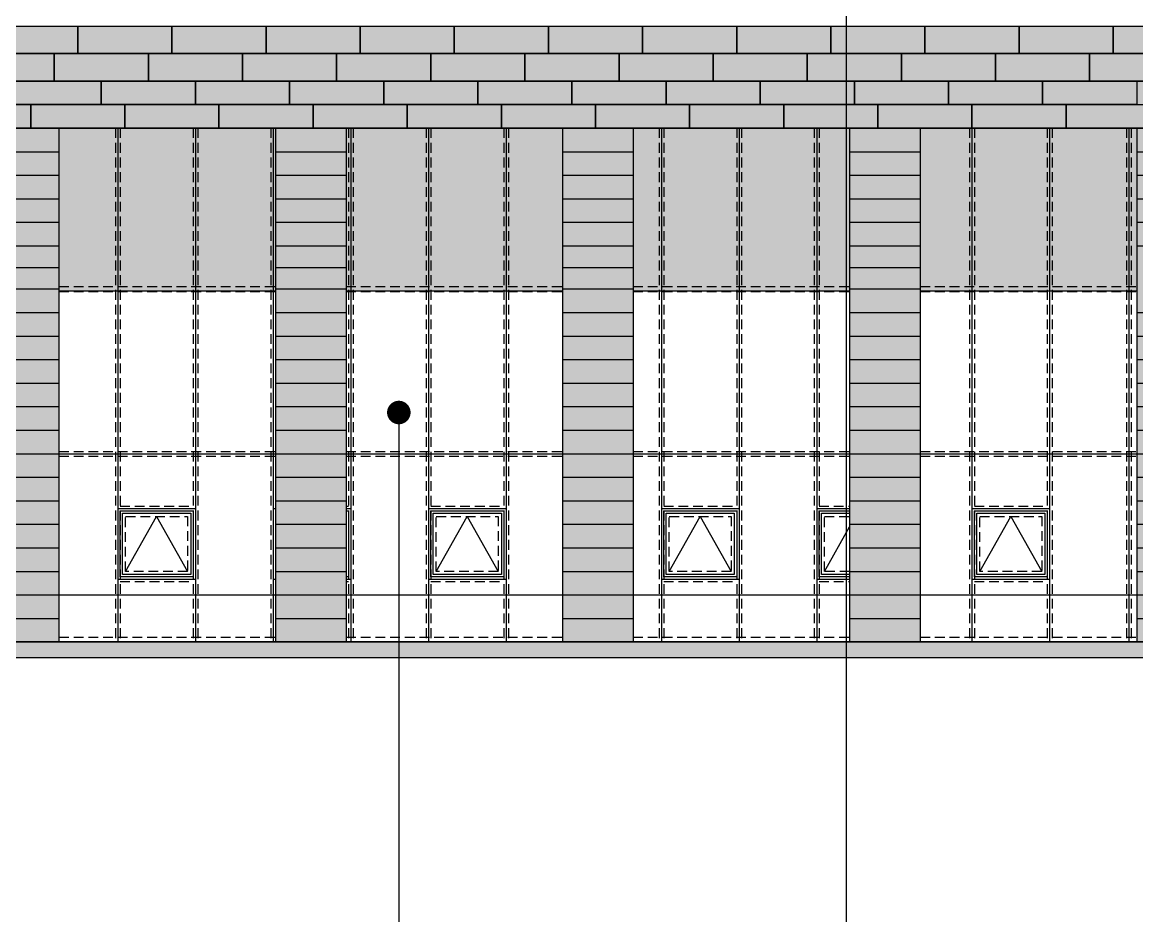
# Model space of a CAD drawing. Extents: x -430745 to 210250, y 0 to 148500.
# Drawn here: x 145388 to 159595, y 33639 to 45029 of the extents above; entities that cross this region are included whole.
import ezdxf

# ---------------------------------------------------------------- set-up
doc = ezdxf.new("R2010")
doc.units = 0
doc.header["$LTSCALE"] = 250
doc.header["$MEASUREMENT"] = 0
doc.linetypes.add('ACAD_ISO05W100', pattern=[33, 24, -3, 0, -3, 0, -3])
doc.linetypes.add('DASHED', pattern=[0.75, 0.5, -0.25])
doc.layers.get('0').update_dxf_attribs({"linetype": 'CONTINUOUS'})
for name, color, linetype in [('A-CEN', 1, 'CONTINUOUS'), ('A-DIM', 7, 'CONTINUOUS'), ('A-ELE-2', 2, 'CONTINUOUS'), ('A-ELE-253', 253, 'CONTINUOUS'), ('A-ELE-254', 254, 'CONTINUOUS'), ('A-ELE-7', 7, 'CONTINUOUS'), ('A-ELE-8 해치(세로)', 8, 'CONTINUOUS'), ('A-SITE', 2, 'ACAD_ISO05W100'), ('A-WIN-9', 9, 'CONTINUOUS'), ('A-WIN-HID', 9, 'DASHED'), ('X-좌측면도$0$A-ELE-8 해치', 8, 'CONTINUOUS')]:
    doc.layers.add(name, color=color, linetype=linetype)
doc.layers.add('NOPLOT', color=193, linetype='CONTINUOUS', plot=False)
doc.layers.add('NOPLOT-TEXT', color=41, linetype='CONTINUOUS', plot=False)

# ---------------------------------------------------------------- blocks, each defined once
blk = doc.blocks.new('A-CEN-SOUTH2')
at = {"layer": 'A-CEN'}
for p, q in [((14124319, -438071.4), (14124319, -330738.1)), ((13988291.4, -420925.9), (14135536.5, -420925.9, 0)), ((13988291.4, -421525.9), (14135536.5, -421525.9))]:
    blk.add_line(p, q, dxfattribs=at)
blk = doc.blocks.new('*U100')
for p, q in [((13200, 0), (13200, 350)), ((14400, 0), (14400, 350)), ((15600, 0), (15600, 350)), ((16800, 0), (16800, 350)), ((18000, 0), (18000, 350)), ((19200, 0), (19200, 350)), ((20400, 0), (20400, 350)), ((21600, 0), (21600, 350)), ((22800, 0), (22800, 350)), ((24000, 0), (24000, 350)), ((25200, 0), (25200, 350)), ((26400, 0), (26400, 350))]:
    blk.add_line(p, q)
at = {"layer": 'NOPLOT'}
for points in [[(12000, 350), (13200, 350), (13200, 0), (12000, 0)], [(13200, 350), (14400, 350), (14400, 0), (13200, 0)], [(14400, 350), (15600, 350), (15600, 0), (14400, 0)], [(15600, 350), (16800, 350), (16800, 0), (15600, 0)], [(16800, 350), (18000, 350), (18000, 0), (16800, 0)], [(18000, 350), (19200, 350), (19200, 0), (18000, 0)], [(19200, 350), (20400, 350), (20400, 0), (19200, 0)], [(20400, 350), (21600, 350), (21600, 0), (20400, 0)], [(21600, 350), (22800, 350), (22800, 0), (21600, 0)], [(22800, 350), (24000, 350), (24000, 0), (22800, 0)], [(24000, 350), (25200, 350), (25200, 0), (24000, 0)], [(25200, 350), (26400, 350), (26400, 0), (25200, 0)], [(26400, 350), (27600, 350), (27600, 0), (26400, 0)]]:
    blk.add_lwpolyline(points, close=True, dxfattribs=at)
blk = doc.blocks.new('*U89')
for p, q in [((13200, 0), (13200, 300)), ((14400, 0), (14400, 300)), ((15600, 0), (15600, 300)), ((16800, 0), (16800, 300)), ((18000, 0), (18000, 300)), ((19200, 0), (19200, 300)), ((20400, 0), (20400, 300)), ((21600, 0), (21600, 300)), ((22800, 0), (22800, 300)), ((24000, 0), (24000, 300)), ((25200, 0), (25200, 300))]:
    blk.add_line(p, q)
at = {"layer": 'NOPLOT'}
for points in [[(12000, 300), (13200, 300), (13200, 0), (12000, 0)], [(13200, 300), (14400, 300), (14400, 0), (13200, 0)], [(14400, 300), (15600, 300), (15600, 0), (14400, 0)], [(15600, 300), (16800, 300), (16800, 0), (15600, 0)], [(16800, 300), (18000, 300), (18000, 0), (16800, 0)], [(18000, 300), (19200, 300), (19200, 0), (18000, 0)], [(19200, 300), (20400, 300), (20400, 0), (19200, 0)], [(20400, 300), (21600, 300), (21600, 0), (20400, 0)], [(21600, 300), (22800, 300), (22800, 0), (21600, 0)], [(22800, 300), (24000, 300), (24000, 0), (22800, 0)], [(24000, 300), (25200, 300), (25200, 0), (24000, 0)], [(25200, 300), (26400, 300), (26400, 0), (25200, 0)]]:
    blk.add_lwpolyline(points, close=True, dxfattribs=at)
blk = doc.blocks.new('*U102')
for p, q in [((12000, 0), (12000, 350)), ((13200, 0), (13200, 350)), ((14400, 0), (14400, 350)), ((15600, 0), (15600, 350)), ((16800, 0), (16800, 350)), ((18000, 0), (18000, 350)), ((19200, 0), (19200, 350)), ((20400, 0), (20400, 350)), ((21600, 0), (21600, 350)), ((22800, 0), (22800, 350)), ((24000, 0), (24000, 350)), ((25200, 0), (25200, 350))]:
    blk.add_line(p, q)
at = {"layer": 'NOPLOT'}
for points in [[(10800, 350), (12000, 350), (12000, 0), (10800, 0)], [(12000, 350), (13200, 350), (13200, 0), (12000, 0)], [(13200, 350), (14400, 350), (14400, 0), (13200, 0)], [(14400, 350), (15600, 350), (15600, 0), (14400, 0)], [(15600, 350), (16800, 350), (16800, 0), (15600, 0)], [(16800, 350), (18000, 350), (18000, 0), (16800, 0)], [(18000, 350), (19200, 350), (19200, 0), (18000, 0)], [(19200, 350), (20400, 350), (20400, 0), (19200, 0)], [(20400, 350), (21600, 350), (21600, 0), (20400, 0)], [(21600, 350), (22800, 350), (22800, 0), (21600, 0)], [(22800, 350), (24000, 350), (24000, 0), (22800, 0)], [(24000, 350), (25200, 350), (25200, 0), (24000, 0)], [(25200, 350), (26400, 350), (26400, 0), (25200, 0)]]:
    blk.add_lwpolyline(points, close=True, dxfattribs=at)
blk = doc.blocks.new('*U91')
for p, q in [((12000, 0), (12000, 300)), ((13200, 0), (13200, 300)), ((14400, 0), (14400, 300)), ((15600, 0), (15600, 300)), ((16800, 0), (16800, 300)), ((18000, 0), (18000, 300)), ((19200, 0), (19200, 300)), ((20400, 0), (20400, 300)), ((21600, 0), (21600, 300)), ((22800, 0), (22800, 300)), ((24000, 0), (24000, 300)), ((25200, 0), (25200, 300))]:
    blk.add_line(p, q)
at = {"layer": 'NOPLOT'}
for points in [[(10800, 300), (12000, 300), (12000, 0), (10800, 0)], [(12000, 300), (13200, 300), (13200, 0), (12000, 0)], [(13200, 300), (14400, 300), (14400, 0), (13200, 0)], [(14400, 300), (15600, 300), (15600, 0), (14400, 0)], [(15600, 300), (16800, 300), (16800, 0), (15600, 0)], [(16800, 300), (18000, 300), (18000, 0), (16800, 0)], [(18000, 300), (19200, 300), (19200, 0), (18000, 0)], [(19200, 300), (20400, 300), (20400, 0), (19200, 0)], [(20400, 300), (21600, 300), (21600, 0), (20400, 0)], [(21600, 300), (22800, 300), (22800, 0), (21600, 0)], [(22800, 300), (24000, 300), (24000, 0), (22800, 0)], [(24000, 300), (25200, 300), (25200, 0), (24000, 0)], [(25200, 300), (26400, 300), (26400, 0), (25200, 0)]]:
    blk.add_lwpolyline(points, close=True, dxfattribs=at)

msp = doc.modelspace()

# ---------------------------------------------------------------- hatches: boundary and pattern name
at = {"layer": 'A-ELE-253'}
h = msp.add_hatch(dxfattribs=at)
h.set_pattern_fill('AR-CONC', color=256, scale=3)
h.set_pattern_definition([(50, (-210250, 0), (546.554, -47.81726), [57.15, -628.65]), (355, (-210250, 0), (-105.7285, 573.1699), [45.72, -502.92]), (100.451, (-210204.45, -4), (440.8275, 525.35006), [48.57, -534.27]), (46.1842, (-210250, 152.4), (813.2371, -126.127), [85.725, -942.975]), (96.6356, (-210182.2, 141.9), (712.2127, 742.2767), [72.855, -801.405]), (351.184, (-210250, 152.4), (712.2138, 742.2754), [68.58, -754.38]), (21, (-210173.8, 114.3), (454.84464, -306.79656), [57.15, -628.65]), (326, (-210173.8, 114.3), (185.4061, 552.5639), [45.72, -502.92]), (71.4514, (-210135.9, 88.73), (640.2495, 245.7686), [48.57, -534.27]), (37.5, (-210250, 0), (9.26581, 253.66512), [0, -496.824, 0, -510.54, 0, -504.825]), (7.5, (-210250, 0), (200.45899, 300.54172), [0, -291.084, 0, -485.394, 0, -192.405]), (327.5, (-210419.93, 0), (406.77179, -17.18623), [0, -190.5, 0, -594.36, 0, -788.67]), (317.5, (-210496.13, 0), (444.38754, 76.27947), [0, -247.65, 0, -394.716, 0, -560.07])])
h.paths.add_polyline_path([(170495.3, 44978.9), (132895.3, 44978.9), (132895.3, 37028.9), (134895.3, 37028.9), (134895.3, 43678.9), (166895.3, 43678.9), (166895.3, 37028.9), (170495.3, 37028.9)])
h = msp.add_hatch(dxfattribs=at)
h.set_pattern_fill('AR-CONC', color=256, scale=3)
h.set_pattern_definition([(50, (384797.63, 37328.93), (546.554, -47.81726), [57.15, -628.65]), (355, (384797.6, 37328.93), (-105.7285, 573.1699), [45.72, -502.92]), (100.451, (384843.17, 37324.95), (440.8275, 525.3501), [48.57, -534.27]), (46.1842, (384797.6, 37481.3), (813.2371, -126.127), [85.725, -942.975]), (96.6356, (384865.4, 37470.8), (712.2127, 742.2767), [72.855, -801.405]), (351.184, (384797.6, 37481.3), (712.2138, 742.2754), [68.58, -754.38]), (21, (384873.83, 37443.23), (454.8446, -306.79656), [57.15, -628.65]), (326, (384873.8, 37443.23), (185.4061, 552.5639), [45.72, -502.92]), (71.4514, (384911.73, 37417.66), (640.2495, 245.7686), [48.57, -534.27]), (37.5, (384797.63, 37328.93), (9.26581, 253.66512), [0, -496.824, 0, -510.54, 0, -504.825]), (7.5, (384797.63, 37328.93), (200.459, 300.54172), [0, -291.084, 0, -485.394, 0, -192.405]), (327.5, (384627.7, 37328.93), (406.77179, -17.18623), [0, -190.5, 0, -594.36, 0, -788.67]), (317.5, (384551.5, 37328.93), (444.38754, 76.27947), [0, -247.65, 0, -394.716, 0, -560.07])])
h.paths.add_polyline_path([(164155.3, 43678.9), (163255.3, 43678.9), (163255.3, 37128.9), (164155.3, 37128.9)])
h.paths.add_polyline_path([(137635.3, 37128.9), (138535.3, 37128.9), (138535.3, 43678.9), (137635.3, 43678.9)])
h.paths.add_polyline_path([(142195.3, 43678.9), (141295.3, 43678.9), (141295.3, 37128.9), (142195.3, 37128.9)])
h.paths.add_polyline_path([(145855.3, 43678.9), (144955.3, 43678.9), (144955.3, 37128.9), (145855.3, 37128.9)])
h.paths.add_polyline_path([(149515.3, 43678.9), (148615.3, 43678.9), (148615.3, 37128.9), (149515.3, 37128.9)])
h.paths.add_polyline_path([(153175.3, 43678.9), (152275.3, 43678.9), (152275.3, 37128.9), (153175.3, 37128.9)])
h.paths.add_polyline_path([(156835.3, 43678.9), (155935.3, 43678.9), (155935.3, 37128.9), (156835.3, 37128.9)])
h.paths.add_polyline_path([(160495.3, 43678.9), (159595.3, 43678.9), (159595.3, 37128.9), (160495.3, 37128.9)])
h = msp.add_hatch(dxfattribs=at)
h.set_pattern_fill('AR-CONC', color=256, scale=3)
h.set_pattern_definition([(50, (0, 0), (546.554, -47.8173), [57.15, -628.65]), (355, (0, 0), (-105.7285, 573.17), [45.72, -502.92]), (100.451, (45.55, -4), (440.8275, 525.35), [48.57, -534.27]), (46.1842, (0, 152.4), (813.237, -126.127), [85.725, -942.975]), (96.6356, (67.8, 141.9), (712.2127, 742.2767), [72.855, -801.405]), (351.184, (0, 152.4), (712.214, 742.2754), [68.58, -754.38]), (21, (76.2, 114.3), (454.8446, -306.7966), [57.15, -628.65]), (326, (76.2, 114.3), (185.406, 552.5639), [45.72, -502.92]), (71.4514, (114.1, 88.73), (640.2495, 245.7686), [48.57, -534.27]), (37.5, (0, 0), (9.2658, 253.66512), [0, -496.824, 0, -510.54, 0, -504.825]), (7.5, (0, 0), (200.459, 300.54172), [0, -291.084, 0, -485.394, 0, -192.405]), (327.5, (-169.93, 0), (406.77179, -17.18623), [0, -190.5, 0, -594.36, 0, -788.67]), (317.5, (-246.13, 0), (444.38754, 76.2795), [0, -247.65, 0, -394.716, 0, -560.07])])
h.paths.add_polyline_path([(142411.9, 36928.9), (142411.9, 37028.9), (142561.9, 37028.9), (142561.9, 36928.9), (166895.3, 36928.9), (166895.3, 37128.9), (134895.3, 37128.9), (134895.3, 36928.9)])
at = {"layer": 'A-ELE-254'}
h = msp.add_hatch(color=256, dxfattribs=at)
h.dxf.hatch_style = 1
h.paths.add_polyline_path([(135895.3, 43678.9), (134895.3, 43678.9), (134895.3, 41628.9), (135895.3, 41628.9)])
h.paths.add_polyline_path([(136845.3, 43678.9), (135895.3, 43678.9), (135895.3, 41628.9), (136845.3, 41628.9)])
h.paths.add_polyline_path([(137635.3, 43678.9), (136845.3, 43678.9), (136845.3, 41628.9), (137635.3, 41628.9)])
h.paths.add_polyline_path([(138745.3, 43678.9), (138535.3, 43678.9), (138535.3, 41603.9), (138745.3, 41603.9)])
h.paths.add_polyline_path([(139695.3, 43678.9), (138745.3, 43678.9), (138745.3, 41603.9), (139695.3, 41603.9)])
h.paths.add_polyline_path([(140645.3, 43678.9), (139695.3, 43678.9), (139695.3, 41603.9), (140645.3, 41603.9)])
h.paths.add_polyline_path([(141295.3, 43678.9), (140645.3, 43678.9), (140645.3, 41603.9), (141295.3, 41603.9)])
h.paths.add_polyline_path([(142595.3, 43678.9), (142195.3, 43678.9), (142195.3, 41603.9), (142595.3, 41603.9)])
h.paths.add_polyline_path([(143595.3, 43678.9), (142595.3, 43678.9), (142595.3, 41603.9), (143595.3, 41603.9)])
h.paths.add_polyline_path([(144595.3, 43678.9), (143595.3, 43678.9), (143595.3, 41603.9), (144595.3, 41603.9)])
h.paths.add_polyline_path([(144955.3, 43678.9), (144595.3, 43678.9), (144595.3, 41603.9), (144955.3, 41603.9)])
h.paths.add_polyline_path([(146605.3, 43678.9), (145855.3, 43678.9), (145855.3, 41603.9), (146605.3, 41603.9)])
h.paths.add_polyline_path([(147595.3, 43678.9), (146605.3, 43678.9), (146605.3, 41603.9), (147595.3, 41603.9)])
h.paths.add_polyline_path([(148585.3, 43678.9), (147595.3, 43678.9), (147595.3, 41603.9), (148585.3, 41603.9)])
h.paths.add_polyline_path([(148615.3, 43678.9), (148585.3, 43678.9), (148585.3, 41603.9), (148615.3, 41603.9)])
h.paths.add_polyline_path([(149575.3, 43678.9), (149515.3, 43678.9), (149515.3, 41603.9), (149575.3, 41603.9)])
h.paths.add_polyline_path([(150565.3, 43678.9), (149575.3, 43678.9), (149575.3, 41603.9), (150565.3, 41603.9)])
h.paths.add_polyline_path([(151555.3, 43678.9), (150565.3, 43678.9), (150565.3, 41603.9), (151555.3, 41603.9)])
h.paths.add_polyline_path([(152275.3, 43678.9), (151555.3, 43678.9), (151555.3, 41603.9), (152275.3, 41603.9)])
h.paths.add_polyline_path([(153535.3, 43678.9), (153175.3, 43678.9), (153175.3, 41603.9), (153535.3, 41603.9)])
h.paths.add_polyline_path([(154525.3, 43678.9), (153535.3, 43678.9), (153535.3, 41603.9), (154525.3, 41603.9)])
h.paths.add_polyline_path([(155515.3, 43678.9), (154525.3, 43678.9), (154525.3, 41603.9), (155515.3, 41603.9)])
h.paths.add_polyline_path([(155935.3, 43678.9), (155515.3, 43678.9), (155515.3, 41603.9), (155935.3, 41603.9)])
h.paths.add_polyline_path([(157495.3, 43678.9), (156835.3, 43678.9), (156835.3, 41603.9), (157495.3, 41603.9)])
h.paths.add_polyline_path([(158485.3, 43678.9), (157495.3, 43678.9), (157495.3, 41603.9), (158485.3, 41603.9)])
h.paths.add_polyline_path([(159495.3, 43678.9), (158485.3, 43678.9), (158485.3, 41603.9), (159495.3, 41603.9)])
h.paths.add_polyline_path([(159595.3, 43678.9), (159495.3, 43678.9), (159495.3, 41603.9), (159595.3, 41603.9)])
h.paths.add_polyline_path([(161535.3, 43678.9), (160495.3, 43678.9), (160495.3, 41603.9), (161535.3, 41603.9)])
h.paths.add_polyline_path([(162575.3, 43678.9), (161535.3, 43678.9), (161535.3, 41603.9), (162575.3, 41603.9)])
h.paths.add_polyline_path([(163255.3, 43678.9), (162575.3, 43678.9), (162575.3, 41603.9), (163255.3, 41603.9)])
h.paths.add_polyline_path([(164655.3, 43678.9), (164155.3, 43678.9), (164155.3, 41603.9), (164655.3, 41603.9)])
h.paths.add_polyline_path([(165695.3, 43678.9), (164655.3, 43678.9), (164655.3, 41603.9), (165695.3, 41603.9)])
h.paths.add_polyline_path([(166895.3, 43678.9), (165695.3, 43678.9), (165695.3, 41603.9), (166895.3, 41603.9)])
at = {"layer": 'X-좌측면도$0$A-ELE-8 해치'}
h = msp.add_hatch(dxfattribs=at)
h.set_pattern_fill('_USER', color=256, scale=300, pattern_type=0)
h.set_pattern_definition([(0, (137635.25, 43678.93), (0, 300), [])])
h.paths.add_polyline_path([(138535.3, 43678.9), (137635.3, 43678.9), (137635.3, 42178.9), (138535.3, 42178.9)])
h.paths.add_polyline_path([(142195.3, 43678.9), (141295.3, 43678.9), (141295.3, 42178.9), (142195.3, 42178.9)])
h.paths.add_polyline_path([(145855.3, 43678.9), (144955.3, 43678.9), (144955.3, 42178.9), (145855.3, 42178.9)])
h.paths.add_polyline_path([(149515.3, 43678.9), (148615.3, 43678.9), (148615.3, 42178.9), (149515.3, 42178.9)])
h.paths.add_polyline_path([(153175.3, 43678.9), (152275.3, 43678.9), (152275.3, 42178.9), (153175.3, 42178.9)])
h.paths.add_polyline_path([(156835.3, 43678.9), (155935.3, 43678.9), (155935.3, 42178.9), (156835.3, 42178.9)])
h.paths.add_polyline_path([(160495.3, 43678.9), (159595.3, 43678.9), (159595.3, 42178.9), (160495.3, 42178.9)])
h.paths.add_polyline_path([(164155.3, 43678.9), (163255.3, 43678.9), (163255.3, 42178.9), (164155.3, 42178.9)])
h = msp.add_hatch(dxfattribs=at)
h.set_pattern_fill('_USER', color=256, scale=300, pattern_type=0)
h.set_pattern_definition([(0, (137635.25, 41628.93), (0, 300), [])])
h.paths.add_polyline_path([(138535.3, 41628.9), (137635.3, 41628.9), (137635.3, 37128.9), (138535.3, 37128.9)])
h.paths.add_polyline_path([(142195.3, 41628.9), (141295.3, 41628.9), (141295.3, 37128.9), (142195.3, 37128.9)])
h.paths.add_polyline_path([(145855.3, 41628.9), (144955.3, 41628.9), (144955.3, 37128.9), (145855.3, 37128.9)])
h.paths.add_polyline_path([(149515.3, 41628.9), (148615.3, 41628.9), (148615.3, 37128.9), (149515.3, 37128.9)])
h.paths.add_polyline_path([(153175.3, 41628.9), (152275.3, 41628.9), (152275.3, 37128.9), (153175.3, 37128.9)])
h.paths.add_polyline_path([(156835.3, 41628.9), (155935.3, 41628.9), (155935.3, 37128.9), (156835.3, 37128.9)])
h.paths.add_polyline_path([(160495.3, 41628.9), (159595.3, 41628.9), (159595.3, 37128.9), (160495.3, 37128.9)])
h.paths.add_polyline_path([(164155.3, 41628.9), (163255.3, 41628.9), (163255.3, 37128.9), (164155.3, 37128.9)])

# ---------------------------------------------------------------- linework, layer by layer
at = {"layer": 'A-ELE-2'}
for p, q in [((132895.3, 44978.9), (170495.3, 44978.9)), ((134895.3, 43678.9), (166895.3, 43678.9)), ((166895.3, 37128.9), (134895.3, 37128.9))]:
    msp.add_line(p, q, dxfattribs=at)
at = {"layer": 'A-ELE-7'}
for p, q in [((145855.3, 43678.9), (145855.3, 37128.9)), ((148615.3, 43678.9), (148615.3, 37128.9)), ((149515.3, 43678.9), (149515.3, 37128.9)), ((152275.3, 43678.9), (152275.3, 37128.9)), ((153175.3, 43678.9), (153175.3, 37128.9)), ((155935.3, 43678.9), (155935.3, 37128.9)), ((156835.3, 43678.9), (156835.3, 37128.9)), ((159595.3, 43678.9), (159595.3, 37128.9))]:
    msp.add_line(p, q, dxfattribs=at)
at = {"layer": 'A-SITE', "linetype": 'Continuous', "elevation": 0}
msp.add_lwpolyline([(34760.2, 36828.9), (35760.2, 36828.9), (35760.2, 36928.9), (124145.3, 36928.9), (170495.3, 36928.9), (170495.3, 36928.9), (175645.3, 36928.9)], dxfattribs=at)
at = {"layer": 'A-WIN-9'}
for p, q in [((146605.3, 43678.9), (146605.3, 37128.9)), ((147595.3, 43678.9), (147595.3, 37128.9)), ((148585.3, 43678.9), (148585.3, 37128.9)), ((149575.3, 43678.9), (149575.3, 37128.9)), ((150565.3, 43678.9), (150565.3, 37128.9)), ((151555.3, 43678.9), (151555.3, 37128.9)), ((153535.3, 43678.9), (153535.3, 37128.9)), ((154525.3, 43678.9), (154525.3, 37128.9)), ((155515.3, 43678.9), (155515.3, 37128.9)), ((157495.3, 43678.9), (157495.3, 37128.9)), ((158485.3, 43678.9), (158485.3, 37128.9)), ((159495.3, 43678.9), (159495.3, 37128.9)), ((145855.3, 41603.9), (148615.3, 41603.9)), ((149515.3, 41603.9), (152275.3, 41603.9)), ((153175.3, 41603.9), (155935.3, 41603.9)), ((156835.3, 41603.9), (159595.3, 41603.9)), ((145855.3, 39528.9), (148615.3, 39528.9)), ((149515.3, 39528.9), (152275.3, 39528.9)), ((153175.3, 39528.9), (155935.3, 39528.9)), ((156835.3, 39528.9), (159595.3, 39528.9)), ((146605.3, 38828.9), (147595.3, 38828.9, 0)), ((148585.3, 38828.9), (148615.3, 38828.9)), ((149515.3, 38828.9, 0), (149575.3, 38828.9, 0)), ((150565.3, 38828.9), (151555.3, 38828.9, 0)), ((153535.3, 38828.9), (154525.3, 38828.9)), ((155515.3, 38828.9), (155935.3, 38828.9)), ((157495.3, 38828.9), (158485.3, 38828.9)), ((146605.3, 37928.9), (147595.3, 37928.9, 0)), ((148585.3, 37928.9), (148615.3, 37928.9)), ((149515.3, 37928.9, 0), (149575.3, 37928.9, 0)), ((150565.3, 37928.9), (151555.3, 37928.9, 0)), ((153535.3, 37928.9), (154525.3, 37928.9)), ((155515.3, 37928.9), (155935.3, 37928.9)), ((157495.3, 37928.9), (158485.3, 37928.9))]:
    msp.add_line(p, q, dxfattribs=at)
at = {"layer": 'A-WIN-9', "elevation": 0}
for points in [[(146635.3, 38798.9), (147565.3, 38798.9), (147565.3, 37958.9), (146635.3, 37958.9)], [(150595.3, 38798.9), (151525.3, 38798.9), (151525.3, 37958.9), (150595.3, 37958.9)], [(153565.3, 38798.9), (154495.3, 38798.9), (154495.3, 37958.9), (153565.3, 37958.9)], [(157525.3, 38798.9), (158455.3, 38798.9), (158455.3, 37958.9), (157525.3, 37958.9)], [(146665.3, 38768.9), (147535.3, 38768.9), (147535.3, 37988.9), (146665.3, 37988.9)], [(150625.3, 38768.9), (151495.3, 38768.9), (151495.3, 37988.9), (150625.3, 37988.9)], [(153595.3, 38768.9), (154465.3, 38768.9), (154465.3, 37988.9), (153595.3, 37988.9)], [(157555.3, 38768.9), (158425.3, 38768.9), (158425.3, 37988.9), (157555.3, 37988.9)]]:
    msp.add_lwpolyline(points, close=True, dxfattribs=at)
for points in [[(149515.3, 38798.9), (149545.3, 38798.9), (149545.3, 37958.9), (149515.3, 37958.9)], [(155935.3, 37958.9), (155545.3, 37958.9), (155545.3, 38798.9), (155935.3, 38798.9)], [(149515.3, 38768.9), (149515.3, 38768.9), (149515.3, 37988.9), (149515.3, 37988.9)], [(155935.3, 37988.9), (155575.3, 37988.9), (155575.3, 38768.9), (155935.3, 38768.9)]]:
    msp.add_lwpolyline(points, dxfattribs=at)
at = {"layer": 'A-WIN-9', "color": 1, "elevation": 0}
for points in [[(146705.3, 38028.9), (147100.3, 38728.9), (147495.3, 38028.9)], [(150665.3, 38028.9), (151060.3, 38728.9), (151455.3, 38028.9)], [(153635.3, 38028.9), (154030.3, 38728.9), (154425.3, 38028.9)], [(157595.3, 38028.9), (157990.3, 38728.9), (158385.3, 38028.9)], [(155615.3, 38028.9), (155935.3, 38596)]]:
    msp.add_lwpolyline(points, dxfattribs=at)
at = {"layer": 'A-WIN-HID'}
for p, q in [((146575.3, 43678.9), (146575.3, 37128.9)), ((146635.3, 43678.9), (146635.3, 37128.9)), ((147565.3, 43678.9), (147565.3, 37128.9)), ((147625.3, 43678.9), (147625.3, 37128.9)), ((148555.3, 43678.9), (148555.3, 37128.9)), ((148615.3, 43678.9), (148615.3, 37128.9)), ((149545.3, 43678.9), (149545.3, 37128.9)), ((149605.3, 43678.9), (149605.3, 37128.9)), ((150535.3, 43678.9), (150535.3, 37128.9)), ((150595.3, 43678.9), (150595.3, 37128.9)), ((151525.3, 43678.9), (151525.3, 37128.9)), ((151585.3, 43678.9), (151585.3, 37128.9)), ((153505.3, 43678.9), (153505.3, 37128.9)), ((153565.3, 43678.9), (153565.3, 37128.9)), ((154495.3, 43678.9), (154495.3, 37128.9)), ((154555.3, 43678.9), (154555.3, 37128.9)), ((155485.3, 43678.9), (155485.3, 37128.9)), ((155545.3, 43678.9), (155545.3, 37128.9)), ((157465.3, 43678.9), (157465.3, 37128.9)), ((157525.3, 43678.9), (157525.3, 37128.9)), ((158455.3, 43678.9), (158455.3, 37128.9)), ((158515.3, 43678.9), (158515.3, 37128.9)), ((159465.3, 43678.9), (159465.3, 37128.9)), ((159525.3, 43678.9), (159525.3, 37128.9)), ((145855.3, 41658.9), (148615.3, 41658.9)), ((149515.3, 41658.9), (152275.3, 41658.9)), ((153175.3, 41658.9), (155935.3, 41658.9)), ((156835.3, 41658.9), (159595.3, 41658.9)), ((145855.3, 41598.9), (148615.3, 41598.9)), ((149515.3, 41598.9), (152275.3, 41598.9)), ((153175.3, 41598.9), (155935.3, 41598.9)), ((156835.3, 41598.9), (159595.3, 41598.9)), ((145855.3, 39558.9), (148615.3, 39558.9)), ((145855.3, 39498.9), (148615.3, 39498.9)), ((149515.3, 39558.9), (152275.3, 39558.9)), ((149515.3, 39498.9), (152275.3, 39498.9)), ((153175.3, 39558.9), (155935.3, 39558.9)), ((153175.3, 39498.9), (155935.3, 39498.9)), ((156835.3, 39558.9), (159595.3, 39558.9)), ((156835.3, 39498.9), (159595.3, 39498.9)), ((146635.3, 38858.9), (147565.3, 38858.9, 0)), ((149515.3, 38858.9, 0), (149545.3, 38858.9, 0)), ((150595.3, 38858.9), (151525.3, 38858.9, 0)), ((153565.3, 38858.9), (154495.3, 38858.9)), ((155545.3, 38858.9), (155935.3, 38858.9)), ((157525.3, 38858.9), (158455.3, 38858.9)), ((146635.3, 37898.9), (147565.3, 37898.9, 0)), ((149515.3, 37898.9, 0), (149545.3, 37898.9, 0)), ((150595.3, 37898.9), (151525.3, 37898.9, 0)), ((153565.3, 37898.9), (154495.3, 37898.9)), ((155545.3, 37898.9), (155935.3, 37898.9)), ((157525.3, 37898.9), (158455.3, 37898.9)), ((145855.3, 37188.9), (148615.3, 37188.9)), ((149515.3, 37188.9), (152275.3, 37188.9)), ((153175.3, 37188.9), (155935.3, 37188.9)), ((156835.3, 37188.9), (159595.3, 37188.9))]:
    msp.add_line(p, q, dxfattribs=at)
at = {"layer": 'A-WIN-HID', "elevation": 0}
for points in [[(146705.3, 38728.9), (147495.3, 38728.9), (147495.3, 38028.9), (146705.3, 38028.9)], [(150665.3, 38728.9), (151455.3, 38728.9), (151455.3, 38028.9), (150665.3, 38028.9)], [(153635.3, 38728.9), (154425.3, 38728.9), (154425.3, 38028.9), (153635.3, 38028.9)], [(157595.3, 38728.9), (158385.3, 38728.9), (158385.3, 38028.9), (157595.3, 38028.9)]]:
    msp.add_lwpolyline(points, close=True, dxfattribs=at)
msp.add_lwpolyline([(155935.3, 38028.9), (155615.3, 38028.9), (155615.3, 38728.9), (155935.3, 38728.9)], dxfattribs=at)
at = {"layer": 'NOPLOT-TEXT', "linetype": 'Continuous', "const_width": 149.5, "elevation": 0}
msp.add_lwpolyline([(150113.1, 40053.9, -1), (150263.6, 40053.9, -1)], format="xyb", close=True, dxfattribs=at)
at = {"layer": 'NOPLOT-TEXT', "linetype": 'Continuous', "elevation": 0}
msp.add_lwpolyline([(150188.3, 40053.9), (150188.3, 26265.3), (151188.3, 26265.3)], dxfattribs=at)
at = {"layer": 'X-좌측면도$0$A-ELE-8 해치'}
for p, q in [((132895.3, 44628.9), (170495.3, 44628.9)), ((132895.3, 44278.9), (170495.3, 44278.9)), ((132895.3, 43978.9), (170495.3, 43978.9)), ((144955.3, 42178.9), (145855.3, 42178.9)), ((148615.3, 42178.9), (149515.3, 42178.9)), ((152275.3, 42178.9), (153175.3, 42178.9)), ((155935.3, 42178.9), (156835.3, 42178.9)), ((144955.3, 41903.9), (145855.3, 41903.9)), ((148615.3, 41903.9), (149515.3, 41903.9)), ((152275.3, 41903.9), (153175.3, 41903.9)), ((155935.3, 41903.9), (156835.3, 41903.9)), ((144955.3, 41628.9), (145855.3, 41628.9)), ((148615.3, 41628.9), (149515.3, 41628.9)), ((152275.3, 41628.9), (153175.3, 41628.9)), ((155935.3, 41628.9), (156835.3, 41628.9))]:
    msp.add_line(p, q, dxfattribs=at)

# ---------------------------------------------------------------- block references
at = {"layer": 'A-DIM'}
msp.add_blockref('A-CEN-SOUTH2', (-13968423.8, 458654.8), dxfattribs=at)
at = {"layer": 'A-ELE-8 해치(세로)'}
for name, p in [('*U100', (132895.3, 44628.9)), ('*U102', (133795.3, 44278.9)), ('*U89', (133195.3, 43978.9)), ('*U91', (133495.3, 43678.9))]:
    msp.add_blockref(name, p, dxfattribs=at)

doc.saveas('drawing.dxf')
